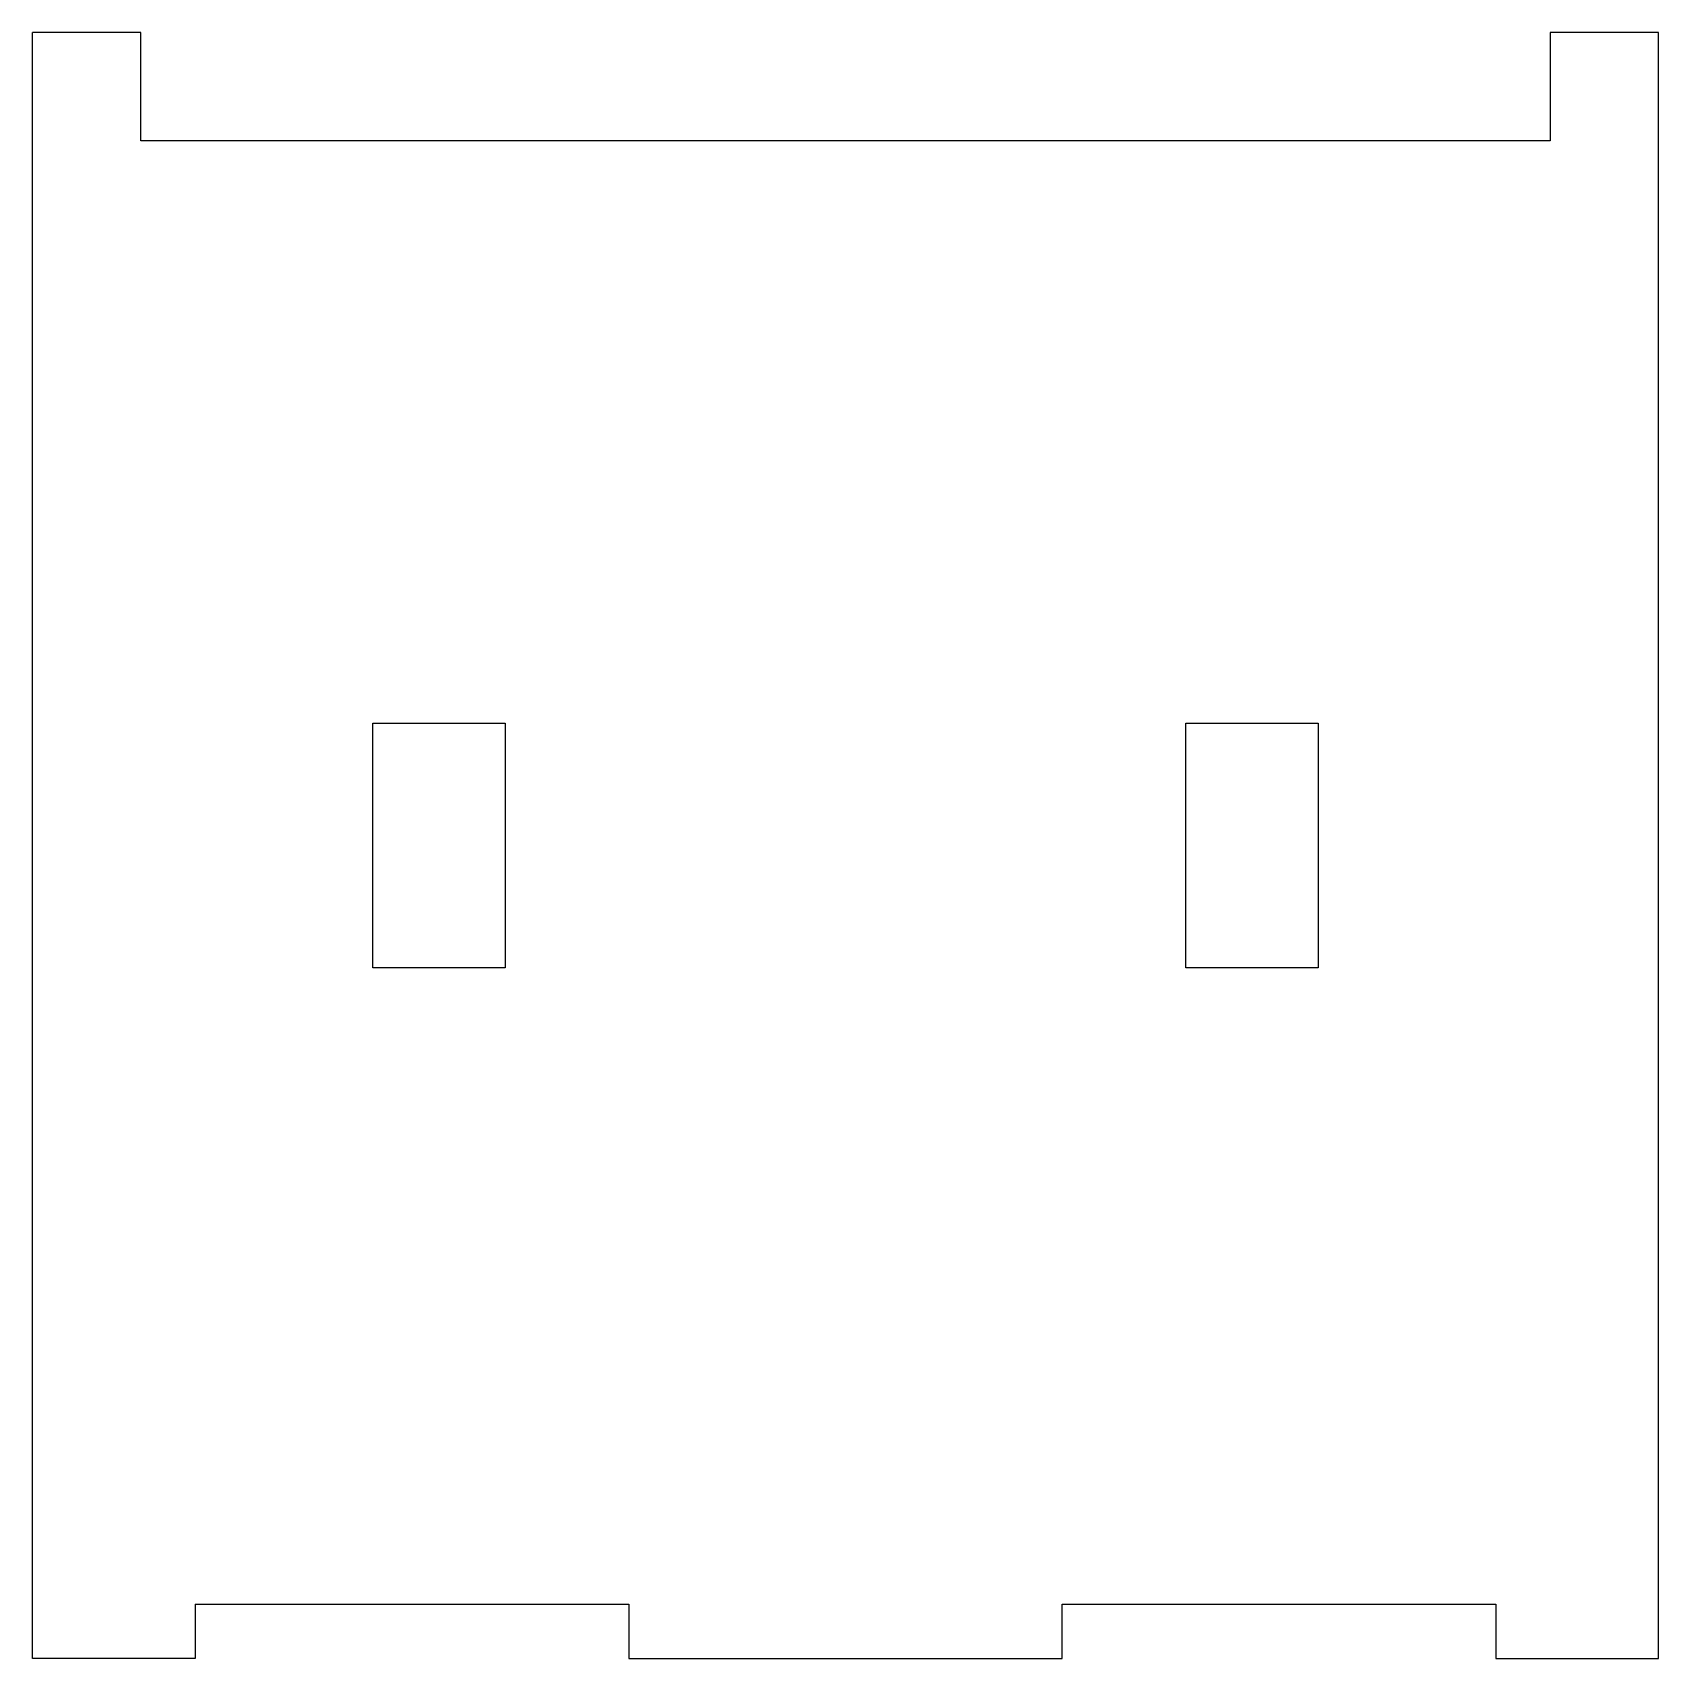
# Model space of a CAD drawing. Extents: x 0 to 150, y 0 to 150.
import ezdxf

# ---------------------------------------------------------------- set-up
doc = ezdxf.new("R2010")
doc.units = 0
doc.layers.add('Body', color=7, linetype='CONTINUOUS')

msp = doc.modelspace()

# ---------------------------------------------------------------- linework, layer by layer
at = {"layer": 'Body'}
for p, q in [((0, 0, -5), (0, 150, -5)), ((10, 150, -5), (0, 150, -5)), ((0, 0, 5), (0, 150, 5)), ((10, 150, 5), (0, 150, 5)), ((0, 150, -5), (0, 150, 5)), ((0, 0, -5), (0, 150, -5)), ((0, 0, 5), (0, 150, 5)), ((0, 150, -5), (0, 150, 5)), ((10, 150, -5), (0, 150, -5)), ((10, 150, 5), (0, 150, 5)), ((10, 140, -5), (10, 150, -5)), ((10, 140, 5), (10, 150, 5)), ((10, 150, -5), (10, 150, 5)), ((10, 150, -5), (10, 150, 5)), ((10, 140, -5), (10, 150, -5)), ((10, 140, 5), (10, 150, 5)), ((140, 150, -5), (140, 140, -5)), ((150, 150, -5), (140, 150, -5)), ((140, 150, 5), (140, 140, 5)), ((150, 150, 5), (140, 150, 5)), ((140, 150, -5), (140, 150, 5)), ((140, 150, -5), (140, 140, -5)), ((140, 150, 5), (140, 140, 5)), ((140, 150, -5), (140, 150, 5)), ((150, 150, -5), (140, 150, -5)), ((150, 150, 5), (140, 150, 5)), ((150, 0, -5), (150, 150, -5)), ((150, 0, 5), (150, 150, 5)), ((150, 150, -5), (150, 150, 5)), ((150, 0, -5), (150, 150, -5)), ((150, 0, 5), (150, 150, 5)), ((150, 150, -5), (150, 150, 5)), ((140, 140, -5), (10, 140, -5)), ((140, 140, 5), (10, 140, 5)), ((10, 140, -5), (10, 140, 5)), ((10, 140, -5), (10, 140, 5)), ((140, 140, -5), (10, 140, -5)), ((140, 140, 5), (10, 140, 5)), ((140, 140, -5), (140, 140, 5)), ((140, 140, -5), (140, 140, 5)), ((31.4, 63.7, -5), (31.4, 86.3, -5)), ((31.4, 86.3, -5), (43.6, 86.3, -5)), ((31.4, 63.7, 5), (31.4, 86.3, 5)), ((31.4, 86.3, 5), (43.6, 86.3, 5)), ((31.4, 63.7, 5), (31.4, 86.3, 5)), ((31.4, 86.3, 5), (31.4, 86.3, -5)), ((31.4, 63.7, -5), (31.4, 86.3, -5)), ((31.4, 86.3, 5), (43.6, 86.3, 5)), ((31.4, 86.3, -5), (43.6, 86.3, -5)), ((31.4, 86.3, 5), (31.4, 86.3, -5)), ((43.6, 86.3, -5), (43.6, 63.7, -5)), ((43.6, 86.3, 5), (43.6, 63.7, 5)), ((43.6, 86.3, 5), (43.6, 63.7, 5)), ((43.6, 86.3, -5), (43.6, 63.7, -5)), ((43.6, 86.3, 5), (43.6, 86.3, -5)), ((43.6, 86.3, 5), (43.6, 86.3, -5)), ((106.4, 86.3, -5), (118.6, 86.3, -5)), ((106.4, 63.7, -5), (106.4, 86.3, -5)), ((106.4, 86.3, 5), (118.6, 86.3, 5)), ((106.4, 63.7, 5), (106.4, 86.3, 5)), ((106.4, 86.3, 5), (118.6, 86.3, 5)), ((106.4, 86.3, -5), (118.6, 86.3, -5)), ((106.4, 86.3, 5), (106.4, 86.3, -5)), ((106.4, 63.7, 5), (106.4, 86.3, 5)), ((106.4, 86.3, 5), (106.4, 86.3, -5)), ((106.4, 63.7, -5), (106.4, 86.3, -5)), ((118.6, 86.3, -5), (118.6, 63.7, -5)), ((118.6, 86.3, 5), (118.6, 63.7, 5)), ((118.6, 86.3, 5), (118.6, 63.7, 5)), ((118.6, 86.3, -5), (118.6, 63.7, -5)), ((118.6, 86.3, 5), (118.6, 86.3, -5)), ((118.6, 86.3, 5), (118.6, 86.3, -5)), ((43.6, 63.7, -5), (31.4, 63.7, -5)), ((43.6, 63.7, 5), (31.4, 63.7, 5)), ((31.4, 63.7, 5), (31.4, 63.7, -5)), ((43.6, 63.7, 5), (31.4, 63.7, 5)), ((31.4, 63.7, 5), (31.4, 63.7, -5)), ((43.6, 63.7, -5), (31.4, 63.7, -5)), ((43.6, 63.7, 5), (43.6, 63.7, -5)), ((43.6, 63.7, 5), (43.6, 63.7, -5)), ((118.6, 63.7, -5), (106.4, 63.7, -5)), ((118.6, 63.7, 5), (106.4, 63.7, 5)), ((106.4, 63.7, 5), (106.4, 63.7, -5)), ((118.6, 63.7, 5), (106.4, 63.7, 5)), ((106.4, 63.7, 5), (106.4, 63.7, -5)), ((118.6, 63.7, -5), (106.4, 63.7, -5)), ((118.6, 63.7, 5), (118.6, 63.7, -5)), ((118.6, 63.7, 5), (118.6, 63.7, -5)), ((15, 5, -5), (15, 5, 5)), ((15, 5, -5), (55, 5, -5)), ((15, 5, 5), (55, 5, 5)), ((15, 5, -5), (15, 5, 5)), ((15, 5, -5), (15, 0, -5)), ((15, 5, 5), (15, 0, 5)), ((15, 5, -5), (55, 5, -5)), ((15, 5, -5), (15, 0, -5)), ((15, 5, 5), (55, 5, 5)), ((15, 5, 5), (15, 0, 5)), ((55, 5, -5), (55, 5, 5)), ((55, 5, -5), (55, 5, 5)), ((55, 5, -5), (55, 0, -5)), ((55, 5, 5), (55, 0, 5)), ((55, 5, -5), (55, 0, -5)), ((55, 5, 5), (55, 0, 5)), ((95, 0, -5), (95, 5, -5)), ((95, 5, -5), (135, 5, -5)), ((95, 0, 5), (95, 5, 5)), ((95, 5, 5), (135, 5, 5)), ((95, 5, -5), (95, 5, 5)), ((95, 0, -5), (95, 5, -5)), ((95, 0, 5), (95, 5, 5)), ((95, 5, -5), (95, 5, 5)), ((95, 5, -5), (135, 5, -5)), ((95, 5, 5), (135, 5, 5)), ((135, 5, -5), (135, 0, -5)), ((135, 5, 5), (135, 0, 5)), ((135, 5, -5), (135, 5, 5)), ((135, 5, -5), (135, 5, 5)), ((135, 5, -5), (135, 0, -5)), ((135, 5, 5), (135, 0, 5)), ((15, 0, -5), (0, 0, -5)), ((15, 0, 5), (0, 0, 5)), ((0, 0, -5), (0, 0, 5)), ((15, 0, -5), (0, 0, -5)), ((15, 0, 5), (0, 0, 5)), ((0, 0, -5), (0, 0, 5)), ((15, 0, -5), (15, 0, 5)), ((15, 0, -5), (15, 0, 5)), ((55, 0, -5), (55, 0, 5)), ((55, 0, -5), (95, 0, -5)), ((55, 0, 5), (95, 0, 5)), ((55, 0, -5), (55, 0, 5)), ((55, 0, -5), (95, 0, -5)), ((55, 0, 5), (95, 0, 5)), ((95, 0, -5), (95, 0, 5)), ((95, 0, -5), (95, 0, 5)), ((135, 0, -5), (150, 0, -5)), ((135, 0, 5), (150, 0, 5)), ((135, 0, -5), (135, 0, 5)), ((135, 0, -5), (135, 0, 5)), ((135, 0, -5), (150, 0, -5)), ((135, 0, 5), (150, 0, 5)), ((150, 0, -5), (150, 0, 5)), ((150, 0, -5), (150, 0, 5))]:
    msp.add_line(p, q, dxfattribs=at)

doc.saveas('drawing.dxf')
